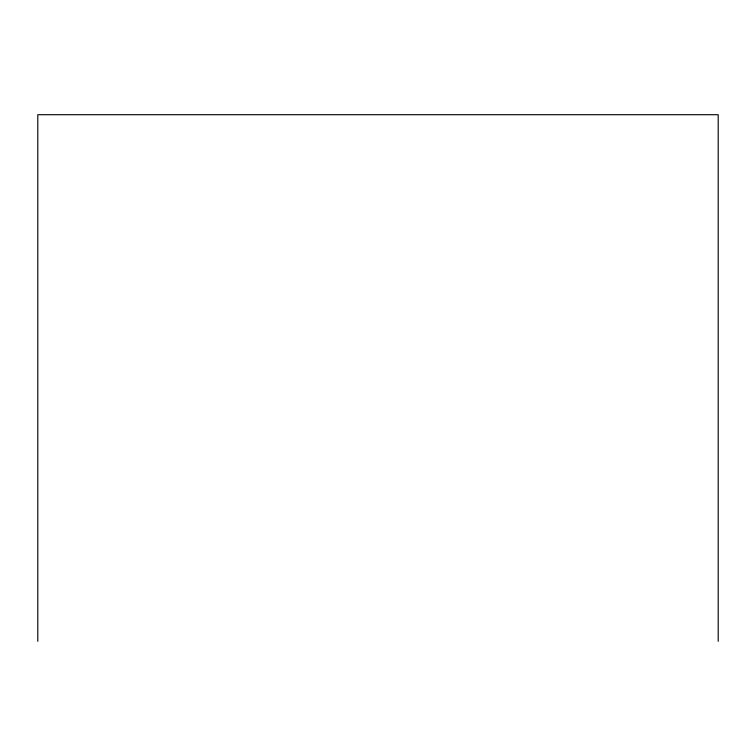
<?xml version="1.0" encoding="UTF-8"?>
<svg xmlns="http://www.w3.org/2000/svg" width="756" height="756" viewBox="0 0 756 756"><rect width="100%" height="100%" fill="white"/><g stroke="black" fill="none" stroke-linecap="round" stroke-linejoin="round"><path stroke-width="1.13" d="M718.2 641.296L718.2 114.704L37.8 114.704L37.8 641.296"/></g></svg>
